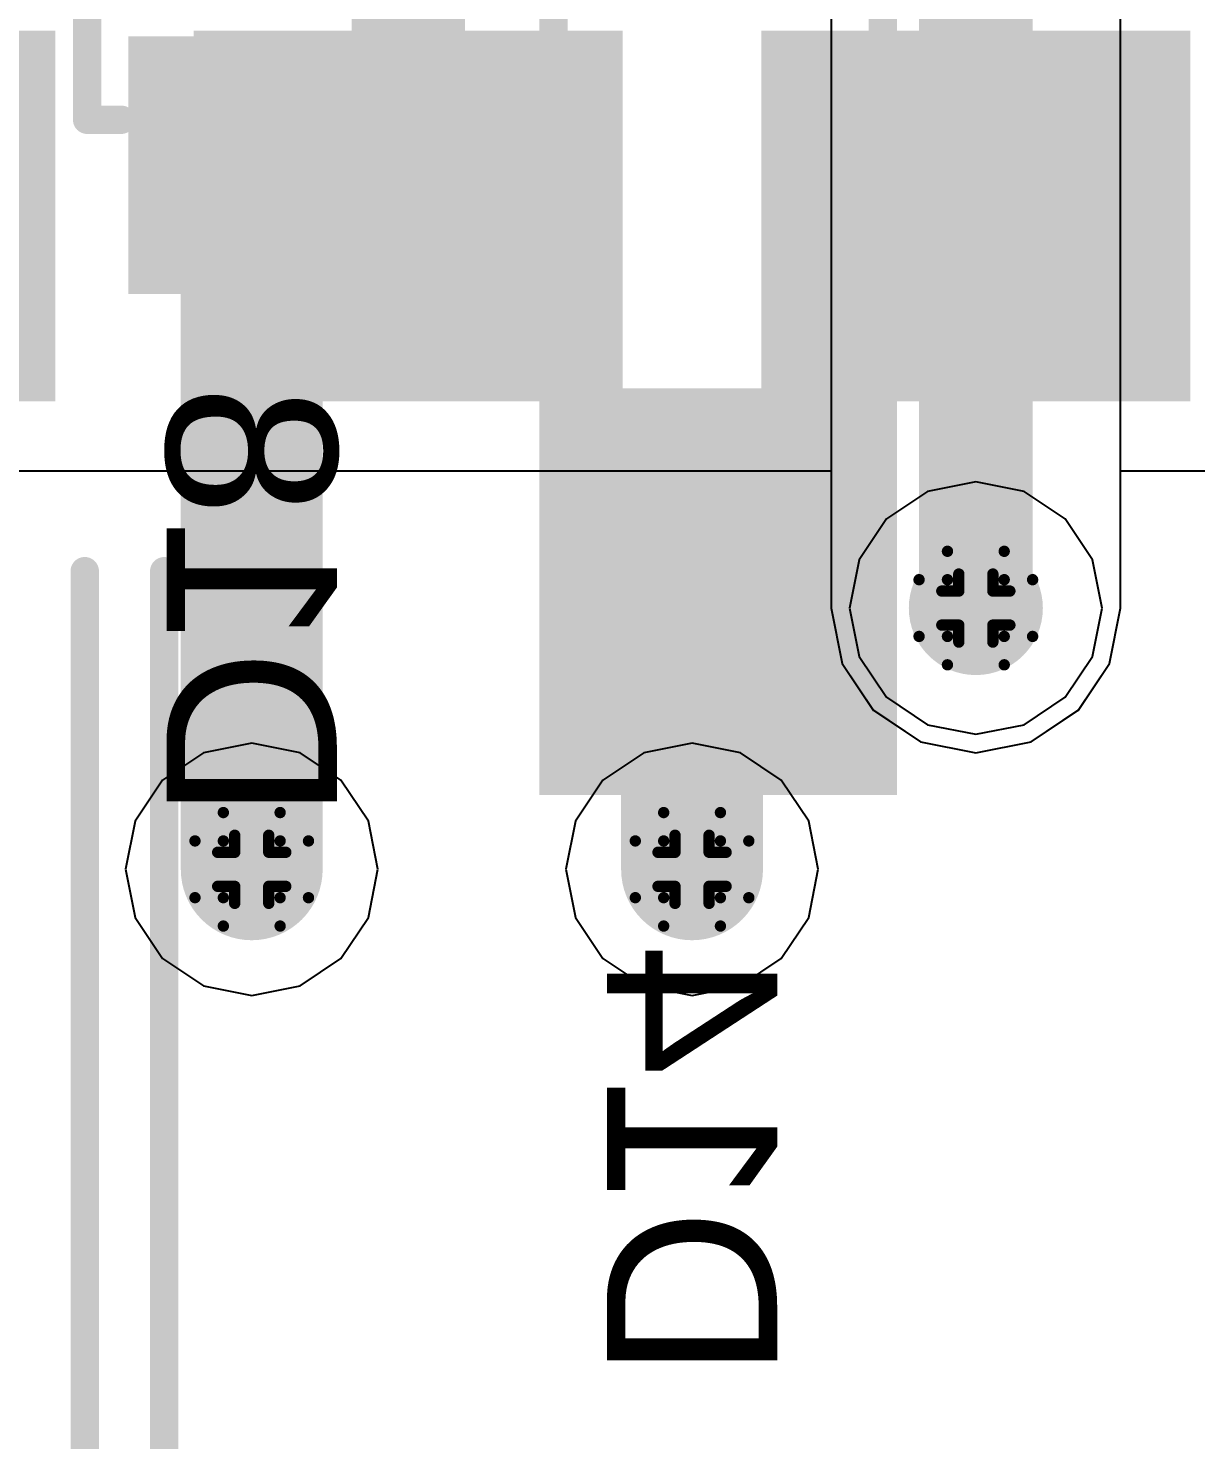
# Model space of a CAD drawing. Header units: inches. Extents: x 0 to 198, y 0 to 199.
# Drawn here: x 2.1984 to 2.4041, y 3.8495 to 4.0982 of the extents above; entities that cross this region are included whole.
import ezdxf

# ---------------------------------------------------------------- set-up
doc = ezdxf.new("R2010")
doc.units = ezdxf.units.IN
doc.header["$MEASUREMENT"] = 0
for name, color, linetype in [('Bottom Layer', 5, 'Continuous'), ('Bottom Overlay', 54, 'Continuous'), ('Bottom Paste', 16, 'Continuous'), ('Bottom Solder', 6, 'Continuous'), ('Drill Drawing', 1, 'Continuous'), ('Layer 1', 16, 'Continuous'), ('Layer 2', 76, 'Continuous'), ('Top Layer', 1, 'Continuous'), ('Top Overlay', 2, 'Continuous'), ('Top Paste', 8, 'Continuous'), ('Top Solder', 216, 'Continuous'), ('Via Holes', 16, 'Continuous')]:
    doc.layers.add(name, color=color, linetype=linetype)
doc.styles.add('Arial', font='', dxfattribs={"height": 0.2})
doc.styles.get('Arial').set_extended_font_data('Arial')

# ---------------------------------------------------------------- blocks, each defined once
blk = doc.blocks.new('SFH617A_2X009T_39')
at = {"layer": 'Top Layer'}
blk.add_hatch(color=1, dxfattribs=at).paths.add_polyline_path([(-0.21752, 0.08504), (-0.15768, 0.08504), (-0.15768, 0.01496), (-0.21752, 0.01496)])
at = {"layer": 'Top Paste'}
blk.add_hatch(color=8, dxfattribs=at).paths.add_polyline_path([(-0.21752, 0.08504), (-0.15768, 0.08504), (-0.15768, 0.01496), (-0.21752, 0.01496)])
at = {"layer": 'Top Solder'}
blk.add_hatch(color=216, dxfattribs=at).paths.add_polyline_path([(-0.22028, 0.08779), (-0.15492, 0.08779), (-0.15492, 0.0122), (-0.22028, 0.0122)])
at = {"layer": 'Top Overlay'}
blk.add_lwpolyline([(0.139, 0.093, 0.005, 0.005, 0), (-0.125, 0.093, 0.005, 0.005, 0)], format="xyseb", dxfattribs=at)
blk.add_lwpolyline([(-0.12625, 0.093, 0.0025, 0.0025, 1), (-0.12375, 0.093, 0.0025, 0.0025, 1)], format="xyseb", close=True, dxfattribs=at)
blk = doc.blocks.new('SFH617A_2X009T_41')
at = {"layer": 'Top Layer'}
for points in [[(-0.21752, 0.08504), (-0.15768, 0.08504), (-0.15768, 0.01496), (-0.21752, 0.01496)], [(-0.21752, -0.01496), (-0.15768, -0.01496), (-0.15768, -0.08504), (-0.21752, -0.08504)]]:
    blk.add_hatch(color=1, dxfattribs=at).paths.add_polyline_path(points)
at = {"layer": 'Top Paste'}
for points in [[(-0.21752, 0.08504), (-0.15768, 0.08504), (-0.15768, 0.01496), (-0.21752, 0.01496)], [(-0.21752, -0.01496), (-0.15768, -0.01496), (-0.15768, -0.08504), (-0.21752, -0.08504)]]:
    blk.add_hatch(color=8, dxfattribs=at).paths.add_polyline_path(points)
at = {"layer": 'Top Solder'}
for points in [[(-0.22027, 0.08779), (-0.15492, 0.08779), (-0.15492, 0.0122), (-0.22027, 0.0122)], [(-0.22027, -0.01221), (-0.15492, -0.01221), (-0.15492, -0.0878), (-0.22027, -0.0878)]]:
    blk.add_hatch(color=216, dxfattribs=at).paths.add_polyline_path(points)
at = {"layer": 'Top Overlay'}
blk.add_lwpolyline([(0.139, -0.093, 0.005, 0.005, 0), (-0.125, -0.093, 0.005, 0.005, 0)], format="xyseb", dxfattribs=at)
blk.add_lwpolyline([(-0.12625, -0.093, 0.0025, 0.0025, 1), (-0.12375, -0.093, 0.0025, 0.0025, 1)], format="xyseb", close=True, dxfattribs=at)
blk = doc.blocks.new('SOD_123_B_281')
at = {"layer": 'Bottom Layer'}
for points in [[(-0.08071, -0.01772), (-0.08071, 0.01772), (-0.04331, 0.01772), (-0.04331, -0.01772)], [(0.04331, -0.01772), (0.04331, 0.01772), (0.08071, 0.01772), (0.08071, -0.01772)]]:
    blk.add_hatch(color=5, dxfattribs=at).paths.add_polyline_path(points)
at = {"layer": 'Bottom Overlay'}
for points in [[(0.038, 0.02), (0.111, 0.02), (0.111, 0.03149), (0.038, 0.03149)], [(0.08345, -0.031), (0.111, -0.031), (0.111, 0.031), (0.08345, 0.031)], [(0.038, -0.0315), (0.111, -0.0315), (0.111, -0.02), (0.038, -0.02)]]:
    blk.add_hatch(color=54, dxfattribs=at).paths.add_polyline_path(points)
at = {"layer": 'Bottom Paste'}
for points in [[(-0.08071, -0.01772), (-0.08071, 0.01772), (-0.04331, 0.01772), (-0.04331, -0.01772)], [(0.04331, -0.01772), (0.04331, 0.01772), (0.08071, 0.01772), (0.08071, -0.01772)]]:
    blk.add_hatch(color=16, dxfattribs=at).paths.add_polyline_path(points)
at = {"layer": 'Bottom Solder'}
for points in [[(-0.08471, -0.02172), (-0.08471, 0.02172), (-0.03931, 0.02172), (-0.03931, -0.02172)], [(0.03931, -0.02172), (0.03931, 0.02172), (0.08471, 0.02172), (0.08471, -0.02172)]]:
    blk.add_hatch(color=6, dxfattribs=at).paths.add_polyline_path(points)
at = {"layer": 'Bottom Overlay'}
for points in [[(-0.054, 0.029, 0.005, 0.005, 0), (-0.054, 0.023, 0.005, 0.005, 0)], [(-0.054, 0.029, 0.005, 0.005, 0), (0.038, 0.029, 0.005, 0.005, 0)], [(-0.054, -0.023, 0.005, 0.005, 0), (-0.054, -0.029, 0.005, 0.005, 0)], [(-0.054, -0.029, 0.005, 0.005, 0), (0.038, -0.029, 0.005, 0.005, 0)]]:
    blk.add_lwpolyline(points, format="xyseb", dxfattribs=at)
for points in [[(-0.05525, 0.029, 0.0025, 0.0025, 1), (-0.05275, 0.029, 0.0025, 0.0025, 1)], [(-0.05525, 0.029, 0.0025, 0.0025, 1), (-0.05275, 0.029, 0.0025, 0.0025, 1)], [(0.03675, 0.029, 0.0025, 0.0025, 1), (0.03925, 0.029, 0.0025, 0.0025, 1)], [(-0.05525, 0.023, 0.0025, 0.0025, 1), (-0.05275, 0.023, 0.0025, 0.0025, 1)], [(-0.05525, -0.023, 0.0025, 0.0025, 1), (-0.05275, -0.023, 0.0025, 0.0025, 1)], [(-0.05525, -0.029, 0.0025, 0.0025, 1), (-0.05275, -0.029, 0.0025, 0.0025, 1)], [(-0.05525, -0.029, 0.0025, 0.0025, 1), (-0.05275, -0.029, 0.0025, 0.0025, 1)], [(0.03675, -0.029, 0.0025, 0.0025, 1), (0.03925, -0.029, 0.0025, 0.0025, 1)]]:
    blk.add_lwpolyline(points, format="xyseb", close=True, dxfattribs=at)
blk = doc.blocks.new('SOD_123_B_285')
at = {"layer": 'Bottom Layer'}
for points in [[(-0.08071, -0.01772), (-0.08071, 0.01772), (-0.04331, 0.01772), (-0.04331, -0.01772)], [(0.04331, -0.01772), (0.04331, 0.01772), (0.08071, 0.01772), (0.08071, -0.01772)]]:
    blk.add_hatch(color=5, dxfattribs=at).paths.add_polyline_path(points)
at = {"layer": 'Bottom Overlay'}
for points in [[(0.038, 0.02), (0.111, 0.02), (0.111, 0.0315), (0.038, 0.0315)], [(0.08346, -0.031), (0.111, -0.031), (0.111, 0.031), (0.08346, 0.031)], [(0.038, -0.0315), (0.111, -0.0315), (0.111, -0.02), (0.038, -0.02)]]:
    blk.add_hatch(color=54, dxfattribs=at).paths.add_polyline_path(points)
at = {"layer": 'Bottom Paste'}
for points in [[(-0.08071, -0.01772), (-0.08071, 0.01772), (-0.04331, 0.01772), (-0.04331, -0.01772)], [(0.04331, -0.01772), (0.04331, 0.01772), (0.08071, 0.01772), (0.08071, -0.01772)]]:
    blk.add_hatch(color=16, dxfattribs=at).paths.add_polyline_path(points)
at = {"layer": 'Bottom Solder'}
for points in [[(-0.08471, -0.02172), (-0.08471, 0.02172), (-0.03931, 0.02172), (-0.03931, -0.02172)], [(0.03931, -0.02172), (0.03931, 0.02172), (0.08471, 0.02172), (0.08471, -0.02172)]]:
    blk.add_hatch(color=6, dxfattribs=at).paths.add_polyline_path(points)
at = {"layer": 'Bottom Overlay'}
for points in [[(-0.054, 0.023, 0.005, 0.005, 0), (-0.054, 0.029, 0.005, 0.005, 0)], [(0.038, 0.029, 0.005, 0.005, 0), (-0.054, 0.029, 0.005, 0.005, 0)], [(-0.054, -0.029, 0.005, 0.005, 0), (-0.054, -0.023, 0.005, 0.005, 0)], [(0.038, -0.029, 0.005, 0.005, 0), (-0.054, -0.029, 0.005, 0.005, 0)]]:
    blk.add_lwpolyline(points, format="xyseb", dxfattribs=at)
for points in [[(-0.05525, 0.029, 0.0025, 0.0025, 1), (-0.05275, 0.029, 0.0025, 0.0025, 1)], [(-0.05525, 0.029, 0.0025, 0.0025, 1), (-0.05275, 0.029, 0.0025, 0.0025, 1)], [(0.03675, 0.029, 0.0025, 0.0025, 1), (0.03925, 0.029, 0.0025, 0.0025, 1)], [(-0.05525, 0.023, 0.0025, 0.0025, 1), (-0.05275, 0.023, 0.0025, 0.0025, 1)], [(-0.05525, -0.023, 0.0025, 0.0025, 1), (-0.05275, -0.023, 0.0025, 0.0025, 1)], [(-0.05525, -0.029, 0.0025, 0.0025, 1), (-0.05275, -0.029, 0.0025, 0.0025, 1)], [(-0.05525, -0.029, 0.0025, 0.0025, 1), (-0.05275, -0.029, 0.0025, 0.0025, 1)], [(0.03675, -0.029, 0.0025, 0.0025, 1), (0.03925, -0.029, 0.0025, 0.0025, 1)]]:
    blk.add_lwpolyline(points, format="xyseb", close=True, dxfattribs=at)

msp = doc.modelspace()

# ---------------------------------------------------------------- hatches: boundary and pattern name
at = {"layer": 'Bottom Layer'}
h = msp.add_hatch(color=5, dxfattribs=at)
edge = h.paths.add_edge_path()
edge.add_arc((2.36531, 3.99604), 0.01181, 0, 360)
h = msp.add_hatch(color=5, dxfattribs=at)
edge = h.paths.add_edge_path()
edge.add_arc((2.23773, 3.95), 0.01181, 0, 360)
h = msp.add_hatch(color=5, dxfattribs=at)
edge = h.paths.add_edge_path()
edge.add_arc((2.31531, 3.95), 0.01181, 0, 360)
at = {"layer": 'Layer 1'}
h = msp.add_hatch(color=16, dxfattribs=at)
edge = h.paths.add_edge_path()
edge.add_arc((2.36531, 3.99604), 0.01181, 0, 360)
h = msp.add_hatch(color=16, dxfattribs=at)
edge = h.paths.add_edge_path()
edge.add_arc((2.23773, 3.95), 0.01181, 0, 360)
h = msp.add_hatch(color=16, dxfattribs=at)
edge = h.paths.add_edge_path()
edge.add_arc((2.31531, 3.95), 0.01181, 0, 360)
at = {"layer": 'Layer 2'}
h = msp.add_hatch(color=76, dxfattribs=at)
edge = h.paths.add_edge_path()
edge.add_arc((2.36531, 3.99604), 0.01181, 0, 360)
h = msp.add_hatch(color=76, dxfattribs=at)
edge = h.paths.add_edge_path()
edge.add_arc((2.23773, 3.95), 0.01181, 0, 360)
h = msp.add_hatch(color=76, dxfattribs=at)
edge = h.paths.add_edge_path()
edge.add_arc((2.31531, 3.95), 0.01181, 0, 360)
at = {"layer": 'Top Layer'}
h = msp.add_hatch(color=1, dxfattribs=at)
edge = h.paths.add_edge_path()
edge.add_arc((2.36531, 3.99604), 0.01181, 0, 360)
h = msp.add_hatch(color=1, dxfattribs=at)
edge = h.paths.add_edge_path()
edge.add_arc((2.23773, 3.95), 0.01181, 0, 360)
h = msp.add_hatch(color=1, dxfattribs=at)
edge = h.paths.add_edge_path()
edge.add_arc((2.31531, 3.95), 0.01181, 0, 360)
at = {"layer": 'Via Holes'}
h = msp.add_hatch(color=7, dxfattribs=at)
edge = h.paths.add_edge_path()
edge.add_arc((2.36531, 3.99604), 0.00591, 0, 360)
h = msp.add_hatch(color=7, dxfattribs=at)
edge = h.paths.add_edge_path()
edge.add_arc((2.23773, 3.95), 0.00591, 0, 360)
h = msp.add_hatch(color=7, dxfattribs=at)
edge = h.paths.add_edge_path()
edge.add_arc((2.31531, 3.95), 0.00591, 0, 360)

# ---------------------------------------------------------------- linework, layer by layer
at = {"layer": 'Bottom Layer'}
for p, q in [((2.3908, 3.99604), (2.3908, 4.26356)), ((2.33982, 4.10238), (2.33982, 3.99604)), ((2.33982, 3.99604), (2.34176, 3.98629)), ((2.38886, 3.98629), (2.3908, 3.99604)), ((2.34176, 3.98629), (2.34729, 3.97802)), ((2.38333, 3.97802), (2.38886, 3.98629)), ((2.34729, 3.97802), (2.35556, 3.97249)), ((2.37506, 3.97249), (2.38333, 3.97802)), ((2.35556, 3.97249), (2.36531, 3.97055)), ((2.36531, 3.97055), (2.37506, 3.97249))]:
    msp.add_line(p, q, dxfattribs=at)
for points in [[(2.36531, 3.99604, 0.02, 0.02, 0), (2.36531, 4.26356, 0.02, 0.02, 0)], [(2.23773, 3.95, 0.025, 0.025, 0), (2.23773, 4.07408, 0.025, 0.025, 0)], [(2.31531, 3.95, 0.025, 0.025, 0), (2.31531, 4.01207, 0.025, 0.025, 0)]]:
    msp.add_lwpolyline(points, format="xyseb", dxfattribs=at)
for points in [[(2.23148, 4.07408, 0.0125, 0.0125, 1), (2.24398, 4.07408, 0.0125, 0.0125, 1)], [(2.30906, 4.01207, 0.0125, 0.0125, 1), (2.32156, 4.01207, 0.0125, 0.0125, 1)], [(2.36031, 3.99604, 0.01, 0.01, 1), (2.37031, 3.99604, 0.01, 0.01, 1)], [(2.23148, 3.95, 0.0125, 0.0125, 1), (2.24398, 3.95, 0.0125, 0.0125, 1)], [(2.30906, 3.95, 0.0125, 0.0125, 1), (2.32156, 3.95, 0.0125, 0.0125, 1)]]:
    msp.add_lwpolyline(points, format="xyseb", close=True, dxfattribs=at)
at = {"layer": 'Drill Drawing'}
for points in [[(2.36031, 4.00104, 0.002, 0.002, 0), (2.36031, 4.00604, 0.002, 0.002, 0)], [(2.36031, 4.00604, 0.002, 0.002, 0), (2.37031, 4.00604, 0.002, 0.002, 0)], [(2.37031, 4.00104, 0.002, 0.002, 0), (2.37031, 4.00604, 0.002, 0.002, 0)], [(2.36231, 3.99904, 0.002, 0.002, 0), (2.36231, 4.00204, 0.002, 0.002, 0)], [(2.36231, 4.00204, 0.002, 0.002, 0), (2.36831, 4.00204, 0.002, 0.002, 0)], [(2.36831, 3.99904, 0.002, 0.002, 0), (2.36831, 4.00204, 0.002, 0.002, 0)], [(2.35531, 3.99104, 0.002, 0.002, 0), (2.35531, 4.00104, 0.002, 0.002, 0)], [(2.35531, 4.00104, 0.002, 0.002, 0), (2.36031, 4.00104, 0.002, 0.002, 0)], [(2.35931, 3.99304, 0.002, 0.002, 0), (2.35931, 3.99904, 0.002, 0.002, 0)], [(2.35931, 3.99904, 0.002, 0.002, 0), (2.36231, 3.99904, 0.002, 0.002, 0)], [(2.36831, 3.99904, 0.002, 0.002, 0), (2.37131, 3.99904, 0.002, 0.002, 0)], [(2.37031, 4.00104, 0.002, 0.002, 0), (2.37531, 4.00104, 0.002, 0.002, 0)], [(2.37131, 3.99304, 0.002, 0.002, 0), (2.37131, 3.99904, 0.002, 0.002, 0)], [(2.37531, 3.99104, 0.002, 0.002, 0), (2.37531, 4.00104, 0.002, 0.002, 0)], [(2.35931, 3.99304, 0.002, 0.002, 0), (2.36231, 3.99304, 0.002, 0.002, 0)], [(2.36231, 3.99004, 0.002, 0.002, 0), (2.36231, 3.99304, 0.002, 0.002, 0)], [(2.36831, 3.99304, 0.002, 0.002, 0), (2.37131, 3.99304, 0.002, 0.002, 0)], [(2.36831, 3.99004, 0.002, 0.002, 0), (2.36831, 3.99304, 0.002, 0.002, 0)], [(2.35531, 3.99104, 0.002, 0.002, 0), (2.36031, 3.99104, 0.002, 0.002, 0)], [(2.36031, 3.98604, 0.002, 0.002, 0), (2.36031, 3.99104, 0.002, 0.002, 0)], [(2.36231, 3.99004, 0.002, 0.002, 0), (2.36831, 3.99004, 0.002, 0.002, 0)], [(2.37031, 3.99104, 0.002, 0.002, 0), (2.37531, 3.99104, 0.002, 0.002, 0)], [(2.37031, 3.98604, 0.002, 0.002, 0), (2.37031, 3.99104, 0.002, 0.002, 0)], [(2.36031, 3.98604, 0.002, 0.002, 0), (2.37031, 3.98604, 0.002, 0.002, 0)], [(2.23273, 3.955, 0.002, 0.002, 0), (2.23273, 3.96, 0.002, 0.002, 0)], [(2.23273, 3.96, 0.002, 0.002, 0), (2.24273, 3.96, 0.002, 0.002, 0)], [(2.24273, 3.955, 0.002, 0.002, 0), (2.24273, 3.96, 0.002, 0.002, 0)], [(2.31031, 3.955, 0.002, 0.002, 0), (2.31031, 3.96, 0.002, 0.002, 0)], [(2.31031, 3.96, 0.002, 0.002, 0), (2.32031, 3.96, 0.002, 0.002, 0)], [(2.32031, 3.955, 0.002, 0.002, 0), (2.32031, 3.96, 0.002, 0.002, 0)], [(2.22773, 3.945, 0.002, 0.002, 0), (2.22773, 3.955, 0.002, 0.002, 0)], [(2.22773, 3.955, 0.002, 0.002, 0), (2.23273, 3.955, 0.002, 0.002, 0)], [(2.23473, 3.953, 0.002, 0.002, 0), (2.23473, 3.956, 0.002, 0.002, 0)], [(2.23473, 3.956, 0.002, 0.002, 0), (2.24073, 3.956, 0.002, 0.002, 0)], [(2.24073, 3.953, 0.002, 0.002, 0), (2.24073, 3.956, 0.002, 0.002, 0)], [(2.24273, 3.955, 0.002, 0.002, 0), (2.24773, 3.955, 0.002, 0.002, 0)], [(2.24773, 3.945, 0.002, 0.002, 0), (2.24773, 3.955, 0.002, 0.002, 0)], [(2.30531, 3.945, 0.002, 0.002, 0), (2.30531, 3.955, 0.002, 0.002, 0)], [(2.30531, 3.955, 0.002, 0.002, 0), (2.31031, 3.955, 0.002, 0.002, 0)], [(2.31231, 3.953, 0.002, 0.002, 0), (2.31231, 3.956, 0.002, 0.002, 0)], [(2.31231, 3.956, 0.002, 0.002, 0), (2.31831, 3.956, 0.002, 0.002, 0)], [(2.31831, 3.953, 0.002, 0.002, 0), (2.31831, 3.956, 0.002, 0.002, 0)], [(2.32031, 3.955, 0.002, 0.002, 0), (2.32531, 3.955, 0.002, 0.002, 0)], [(2.32531, 3.945, 0.002, 0.002, 0), (2.32531, 3.955, 0.002, 0.002, 0)], [(2.23173, 3.947, 0.002, 0.002, 0), (2.23173, 3.953, 0.002, 0.002, 0)], [(2.23173, 3.953, 0.002, 0.002, 0), (2.23473, 3.953, 0.002, 0.002, 0)], [(2.24073, 3.953, 0.002, 0.002, 0), (2.24373, 3.953, 0.002, 0.002, 0)], [(2.24373, 3.947, 0.002, 0.002, 0), (2.24373, 3.953, 0.002, 0.002, 0)], [(2.30931, 3.947, 0.002, 0.002, 0), (2.30931, 3.953, 0.002, 0.002, 0)], [(2.30931, 3.953, 0.002, 0.002, 0), (2.31231, 3.953, 0.002, 0.002, 0)], [(2.31831, 3.953, 0.002, 0.002, 0), (2.32131, 3.953, 0.002, 0.002, 0)], [(2.32131, 3.947, 0.002, 0.002, 0), (2.32131, 3.953, 0.002, 0.002, 0)], [(2.23173, 3.947, 0.002, 0.002, 0), (2.23473, 3.947, 0.002, 0.002, 0)], [(2.23473, 3.944, 0.002, 0.002, 0), (2.23473, 3.947, 0.002, 0.002, 0)], [(2.24073, 3.947, 0.002, 0.002, 0), (2.24373, 3.947, 0.002, 0.002, 0)], [(2.24073, 3.944, 0.002, 0.002, 0), (2.24073, 3.947, 0.002, 0.002, 0)], [(2.30931, 3.947, 0.002, 0.002, 0), (2.31231, 3.947, 0.002, 0.002, 0)], [(2.31231, 3.944, 0.002, 0.002, 0), (2.31231, 3.947, 0.002, 0.002, 0)], [(2.31831, 3.947, 0.002, 0.002, 0), (2.32131, 3.947, 0.002, 0.002, 0)], [(2.31831, 3.944, 0.002, 0.002, 0), (2.31831, 3.947, 0.002, 0.002, 0)], [(2.22773, 3.945, 0.002, 0.002, 0), (2.23273, 3.945, 0.002, 0.002, 0)], [(2.23273, 3.94, 0.002, 0.002, 0), (2.23273, 3.945, 0.002, 0.002, 0)], [(2.24273, 3.945, 0.002, 0.002, 0), (2.24773, 3.945, 0.002, 0.002, 0)], [(2.24273, 3.94, 0.002, 0.002, 0), (2.24273, 3.945, 0.002, 0.002, 0)], [(2.30531, 3.945, 0.002, 0.002, 0), (2.31031, 3.945, 0.002, 0.002, 0)], [(2.31031, 3.94, 0.002, 0.002, 0), (2.31031, 3.945, 0.002, 0.002, 0)], [(2.32031, 3.945, 0.002, 0.002, 0), (2.32531, 3.945, 0.002, 0.002, 0)], [(2.32031, 3.94, 0.002, 0.002, 0), (2.32031, 3.945, 0.002, 0.002, 0)], [(2.23473, 3.944, 0.002, 0.002, 0), (2.24073, 3.944, 0.002, 0.002, 0)], [(2.31231, 3.944, 0.002, 0.002, 0), (2.31831, 3.944, 0.002, 0.002, 0)], [(2.23273, 3.94, 0.002, 0.002, 0), (2.24273, 3.94, 0.002, 0.002, 0)], [(2.31031, 3.94, 0.002, 0.002, 0), (2.32031, 3.94, 0.002, 0.002, 0)]]:
    msp.add_lwpolyline(points, format="xyseb", dxfattribs=at)
for points in [[(2.35981, 4.00604, 0.001, 0.001, 1), (2.36081, 4.00604, 0.001, 0.001, 1)], [(2.35981, 4.00604, 0.001, 0.001, 1), (2.36081, 4.00604, 0.001, 0.001, 1)], [(2.36981, 4.00604, 0.001, 0.001, 1), (2.37081, 4.00604, 0.001, 0.001, 1)], [(2.36981, 4.00604, 0.001, 0.001, 1), (2.37081, 4.00604, 0.001, 0.001, 1)], [(2.36181, 4.00204, 0.001, 0.001, 1), (2.36281, 4.00204, 0.001, 0.001, 1)], [(2.36181, 4.00204, 0.001, 0.001, 1), (2.36281, 4.00204, 0.001, 0.001, 1)], [(2.36781, 4.00204, 0.001, 0.001, 1), (2.36881, 4.00204, 0.001, 0.001, 1)], [(2.36781, 4.00204, 0.001, 0.001, 1), (2.36881, 4.00204, 0.001, 0.001, 1)], [(2.35481, 4.00104, 0.001, 0.001, 1), (2.35581, 4.00104, 0.001, 0.001, 1)], [(2.35481, 4.00104, 0.001, 0.001, 1), (2.35581, 4.00104, 0.001, 0.001, 1)], [(2.35881, 3.99904, 0.001, 0.001, 1), (2.35981, 3.99904, 0.001, 0.001, 1)], [(2.35881, 3.99904, 0.001, 0.001, 1), (2.35981, 3.99904, 0.001, 0.001, 1)], [(2.35981, 4.00104, 0.001, 0.001, 1), (2.36081, 4.00104, 0.001, 0.001, 1)], [(2.35981, 4.00104, 0.001, 0.001, 1), (2.36081, 4.00104, 0.001, 0.001, 1)], [(2.36181, 3.99904, 0.001, 0.001, 1), (2.36281, 3.99904, 0.001, 0.001, 1)], [(2.36181, 3.99904, 0.001, 0.001, 1), (2.36281, 3.99904, 0.001, 0.001, 1)], [(2.36781, 3.99904, 0.001, 0.001, 1), (2.36881, 3.99904, 0.001, 0.001, 1)], [(2.36781, 3.99904, 0.001, 0.001, 1), (2.36881, 3.99904, 0.001, 0.001, 1)], [(2.36981, 4.00104, 0.001, 0.001, 1), (2.37081, 4.00104, 0.001, 0.001, 1)], [(2.36981, 4.00104, 0.001, 0.001, 1), (2.37081, 4.00104, 0.001, 0.001, 1)], [(2.37081, 3.99904, 0.001, 0.001, 1), (2.37181, 3.99904, 0.001, 0.001, 1)], [(2.37081, 3.99904, 0.001, 0.001, 1), (2.37181, 3.99904, 0.001, 0.001, 1)], [(2.37481, 4.00104, 0.001, 0.001, 1), (2.37581, 4.00104, 0.001, 0.001, 1)], [(2.37481, 4.00104, 0.001, 0.001, 1), (2.37581, 4.00104, 0.001, 0.001, 1)], [(2.35881, 3.99304, 0.001, 0.001, 1), (2.35981, 3.99304, 0.001, 0.001, 1)], [(2.35881, 3.99304, 0.001, 0.001, 1), (2.35981, 3.99304, 0.001, 0.001, 1)], [(2.36181, 3.99304, 0.001, 0.001, 1), (2.36281, 3.99304, 0.001, 0.001, 1)], [(2.36181, 3.99304, 0.001, 0.001, 1), (2.36281, 3.99304, 0.001, 0.001, 1)], [(2.36781, 3.99304, 0.001, 0.001, 1), (2.36881, 3.99304, 0.001, 0.001, 1)], [(2.36781, 3.99304, 0.001, 0.001, 1), (2.36881, 3.99304, 0.001, 0.001, 1)], [(2.37081, 3.99304, 0.001, 0.001, 1), (2.37181, 3.99304, 0.001, 0.001, 1)], [(2.37081, 3.99304, 0.001, 0.001, 1), (2.37181, 3.99304, 0.001, 0.001, 1)], [(2.35481, 3.99104, 0.001, 0.001, 1), (2.35581, 3.99104, 0.001, 0.001, 1)], [(2.35481, 3.99104, 0.001, 0.001, 1), (2.35581, 3.99104, 0.001, 0.001, 1)], [(2.35981, 3.99104, 0.001, 0.001, 1), (2.36081, 3.99104, 0.001, 0.001, 1)], [(2.35981, 3.99104, 0.001, 0.001, 1), (2.36081, 3.99104, 0.001, 0.001, 1)], [(2.36181, 3.99004, 0.001, 0.001, 1), (2.36281, 3.99004, 0.001, 0.001, 1)], [(2.36181, 3.99004, 0.001, 0.001, 1), (2.36281, 3.99004, 0.001, 0.001, 1)], [(2.36781, 3.99004, 0.001, 0.001, 1), (2.36881, 3.99004, 0.001, 0.001, 1)], [(2.36781, 3.99004, 0.001, 0.001, 1), (2.36881, 3.99004, 0.001, 0.001, 1)], [(2.36981, 3.99104, 0.001, 0.001, 1), (2.37081, 3.99104, 0.001, 0.001, 1)], [(2.36981, 3.99104, 0.001, 0.001, 1), (2.37081, 3.99104, 0.001, 0.001, 1)], [(2.37481, 3.99104, 0.001, 0.001, 1), (2.37581, 3.99104, 0.001, 0.001, 1)], [(2.37481, 3.99104, 0.001, 0.001, 1), (2.37581, 3.99104, 0.001, 0.001, 1)], [(2.35981, 3.98604, 0.001, 0.001, 1), (2.36081, 3.98604, 0.001, 0.001, 1)], [(2.35981, 3.98604, 0.001, 0.001, 1), (2.36081, 3.98604, 0.001, 0.001, 1)], [(2.36981, 3.98604, 0.001, 0.001, 1), (2.37081, 3.98604, 0.001, 0.001, 1)], [(2.36981, 3.98604, 0.001, 0.001, 1), (2.37081, 3.98604, 0.001, 0.001, 1)], [(2.23223, 3.96, 0.001, 0.001, 1), (2.23323, 3.96, 0.001, 0.001, 1)], [(2.23223, 3.96, 0.001, 0.001, 1), (2.23323, 3.96, 0.001, 0.001, 1)], [(2.24223, 3.96, 0.001, 0.001, 1), (2.24323, 3.96, 0.001, 0.001, 1)], [(2.24223, 3.96, 0.001, 0.001, 1), (2.24323, 3.96, 0.001, 0.001, 1)], [(2.30981, 3.96, 0.001, 0.001, 1), (2.31081, 3.96, 0.001, 0.001, 1)], [(2.30981, 3.96, 0.001, 0.001, 1), (2.31081, 3.96, 0.001, 0.001, 1)], [(2.31981, 3.96, 0.001, 0.001, 1), (2.32081, 3.96, 0.001, 0.001, 1)], [(2.31981, 3.96, 0.001, 0.001, 1), (2.32081, 3.96, 0.001, 0.001, 1)], [(2.22723, 3.955, 0.001, 0.001, 1), (2.22823, 3.955, 0.001, 0.001, 1)], [(2.22723, 3.955, 0.001, 0.001, 1), (2.22823, 3.955, 0.001, 0.001, 1)], [(2.23223, 3.955, 0.001, 0.001, 1), (2.23323, 3.955, 0.001, 0.001, 1)], [(2.23223, 3.955, 0.001, 0.001, 1), (2.23323, 3.955, 0.001, 0.001, 1)], [(2.23423, 3.956, 0.001, 0.001, 1), (2.23523, 3.956, 0.001, 0.001, 1)], [(2.23423, 3.956, 0.001, 0.001, 1), (2.23523, 3.956, 0.001, 0.001, 1)], [(2.24023, 3.956, 0.001, 0.001, 1), (2.24123, 3.956, 0.001, 0.001, 1)], [(2.24023, 3.956, 0.001, 0.001, 1), (2.24123, 3.956, 0.001, 0.001, 1)], [(2.24223, 3.955, 0.001, 0.001, 1), (2.24323, 3.955, 0.001, 0.001, 1)], [(2.24223, 3.955, 0.001, 0.001, 1), (2.24323, 3.955, 0.001, 0.001, 1)], [(2.24723, 3.955, 0.001, 0.001, 1), (2.24823, 3.955, 0.001, 0.001, 1)], [(2.24723, 3.955, 0.001, 0.001, 1), (2.24823, 3.955, 0.001, 0.001, 1)], [(2.30481, 3.955, 0.001, 0.001, 1), (2.30581, 3.955, 0.001, 0.001, 1)], [(2.30481, 3.955, 0.001, 0.001, 1), (2.30581, 3.955, 0.001, 0.001, 1)], [(2.30981, 3.955, 0.001, 0.001, 1), (2.31081, 3.955, 0.001, 0.001, 1)], [(2.30981, 3.955, 0.001, 0.001, 1), (2.31081, 3.955, 0.001, 0.001, 1)], [(2.31181, 3.956, 0.001, 0.001, 1), (2.31281, 3.956, 0.001, 0.001, 1)], [(2.31181, 3.956, 0.001, 0.001, 1), (2.31281, 3.956, 0.001, 0.001, 1)], [(2.31781, 3.956, 0.001, 0.001, 1), (2.31881, 3.956, 0.001, 0.001, 1)], [(2.31781, 3.956, 0.001, 0.001, 1), (2.31881, 3.956, 0.001, 0.001, 1)], [(2.31981, 3.955, 0.001, 0.001, 1), (2.32081, 3.955, 0.001, 0.001, 1)], [(2.31981, 3.955, 0.001, 0.001, 1), (2.32081, 3.955, 0.001, 0.001, 1)], [(2.32481, 3.955, 0.001, 0.001, 1), (2.32581, 3.955, 0.001, 0.001, 1)], [(2.32481, 3.955, 0.001, 0.001, 1), (2.32581, 3.955, 0.001, 0.001, 1)], [(2.23123, 3.953, 0.001, 0.001, 1), (2.23223, 3.953, 0.001, 0.001, 1)], [(2.23123, 3.953, 0.001, 0.001, 1), (2.23223, 3.953, 0.001, 0.001, 1)], [(2.23423, 3.953, 0.001, 0.001, 1), (2.23523, 3.953, 0.001, 0.001, 1)], [(2.23423, 3.953, 0.001, 0.001, 1), (2.23523, 3.953, 0.001, 0.001, 1)], [(2.24023, 3.953, 0.001, 0.001, 1), (2.24123, 3.953, 0.001, 0.001, 1)], [(2.24023, 3.953, 0.001, 0.001, 1), (2.24123, 3.953, 0.001, 0.001, 1)], [(2.24323, 3.953, 0.001, 0.001, 1), (2.24423, 3.953, 0.001, 0.001, 1)], [(2.24323, 3.953, 0.001, 0.001, 1), (2.24423, 3.953, 0.001, 0.001, 1)], [(2.30881, 3.953, 0.001, 0.001, 1), (2.30981, 3.953, 0.001, 0.001, 1)], [(2.30881, 3.953, 0.001, 0.001, 1), (2.30981, 3.953, 0.001, 0.001, 1)], [(2.31181, 3.953, 0.001, 0.001, 1), (2.31281, 3.953, 0.001, 0.001, 1)], [(2.31181, 3.953, 0.001, 0.001, 1), (2.31281, 3.953, 0.001, 0.001, 1)], [(2.31781, 3.953, 0.001, 0.001, 1), (2.31881, 3.953, 0.001, 0.001, 1)], [(2.31781, 3.953, 0.001, 0.001, 1), (2.31881, 3.953, 0.001, 0.001, 1)], [(2.32081, 3.953, 0.001, 0.001, 1), (2.32181, 3.953, 0.001, 0.001, 1)], [(2.32081, 3.953, 0.001, 0.001, 1), (2.32181, 3.953, 0.001, 0.001, 1)], [(2.23123, 3.947, 0.001, 0.001, 1), (2.23223, 3.947, 0.001, 0.001, 1)], [(2.23123, 3.947, 0.001, 0.001, 1), (2.23223, 3.947, 0.001, 0.001, 1)], [(2.23423, 3.947, 0.001, 0.001, 1), (2.23523, 3.947, 0.001, 0.001, 1)], [(2.23423, 3.947, 0.001, 0.001, 1), (2.23523, 3.947, 0.001, 0.001, 1)], [(2.24023, 3.947, 0.001, 0.001, 1), (2.24123, 3.947, 0.001, 0.001, 1)], [(2.24023, 3.947, 0.001, 0.001, 1), (2.24123, 3.947, 0.001, 0.001, 1)], [(2.24323, 3.947, 0.001, 0.001, 1), (2.24423, 3.947, 0.001, 0.001, 1)], [(2.24323, 3.947, 0.001, 0.001, 1), (2.24423, 3.947, 0.001, 0.001, 1)], [(2.30881, 3.947, 0.001, 0.001, 1), (2.30981, 3.947, 0.001, 0.001, 1)], [(2.30881, 3.947, 0.001, 0.001, 1), (2.30981, 3.947, 0.001, 0.001, 1)], [(2.31181, 3.947, 0.001, 0.001, 1), (2.31281, 3.947, 0.001, 0.001, 1)], [(2.31181, 3.947, 0.001, 0.001, 1), (2.31281, 3.947, 0.001, 0.001, 1)], [(2.31781, 3.947, 0.001, 0.001, 1), (2.31881, 3.947, 0.001, 0.001, 1)], [(2.31781, 3.947, 0.001, 0.001, 1), (2.31881, 3.947, 0.001, 0.001, 1)], [(2.32081, 3.947, 0.001, 0.001, 1), (2.32181, 3.947, 0.001, 0.001, 1)], [(2.32081, 3.947, 0.001, 0.001, 1), (2.32181, 3.947, 0.001, 0.001, 1)], [(2.22723, 3.945, 0.001, 0.001, 1), (2.22823, 3.945, 0.001, 0.001, 1)], [(2.22723, 3.945, 0.001, 0.001, 1), (2.22823, 3.945, 0.001, 0.001, 1)], [(2.23223, 3.945, 0.001, 0.001, 1), (2.23323, 3.945, 0.001, 0.001, 1)], [(2.23223, 3.945, 0.001, 0.001, 1), (2.23323, 3.945, 0.001, 0.001, 1)], [(2.24223, 3.945, 0.001, 0.001, 1), (2.24323, 3.945, 0.001, 0.001, 1)], [(2.24223, 3.945, 0.001, 0.001, 1), (2.24323, 3.945, 0.001, 0.001, 1)], [(2.24723, 3.945, 0.001, 0.001, 1), (2.24823, 3.945, 0.001, 0.001, 1)], [(2.24723, 3.945, 0.001, 0.001, 1), (2.24823, 3.945, 0.001, 0.001, 1)], [(2.30481, 3.945, 0.001, 0.001, 1), (2.30581, 3.945, 0.001, 0.001, 1)], [(2.30481, 3.945, 0.001, 0.001, 1), (2.30581, 3.945, 0.001, 0.001, 1)], [(2.30981, 3.945, 0.001, 0.001, 1), (2.31081, 3.945, 0.001, 0.001, 1)], [(2.30981, 3.945, 0.001, 0.001, 1), (2.31081, 3.945, 0.001, 0.001, 1)], [(2.31981, 3.945, 0.001, 0.001, 1), (2.32081, 3.945, 0.001, 0.001, 1)], [(2.31981, 3.945, 0.001, 0.001, 1), (2.32081, 3.945, 0.001, 0.001, 1)], [(2.32481, 3.945, 0.001, 0.001, 1), (2.32581, 3.945, 0.001, 0.001, 1)], [(2.32481, 3.945, 0.001, 0.001, 1), (2.32581, 3.945, 0.001, 0.001, 1)], [(2.23423, 3.944, 0.001, 0.001, 1), (2.23523, 3.944, 0.001, 0.001, 1)], [(2.23423, 3.944, 0.001, 0.001, 1), (2.23523, 3.944, 0.001, 0.001, 1)], [(2.24023, 3.944, 0.001, 0.001, 1), (2.24123, 3.944, 0.001, 0.001, 1)], [(2.24023, 3.944, 0.001, 0.001, 1), (2.24123, 3.944, 0.001, 0.001, 1)], [(2.31181, 3.944, 0.001, 0.001, 1), (2.31281, 3.944, 0.001, 0.001, 1)], [(2.31181, 3.944, 0.001, 0.001, 1), (2.31281, 3.944, 0.001, 0.001, 1)], [(2.31781, 3.944, 0.001, 0.001, 1), (2.31881, 3.944, 0.001, 0.001, 1)], [(2.31781, 3.944, 0.001, 0.001, 1), (2.31881, 3.944, 0.001, 0.001, 1)], [(2.23223, 3.94, 0.001, 0.001, 1), (2.23323, 3.94, 0.001, 0.001, 1)], [(2.23223, 3.94, 0.001, 0.001, 1), (2.23323, 3.94, 0.001, 0.001, 1)], [(2.24223, 3.94, 0.001, 0.001, 1), (2.24323, 3.94, 0.001, 0.001, 1)], [(2.24223, 3.94, 0.001, 0.001, 1), (2.24323, 3.94, 0.001, 0.001, 1)], [(2.30981, 3.94, 0.001, 0.001, 1), (2.31081, 3.94, 0.001, 0.001, 1)], [(2.30981, 3.94, 0.001, 0.001, 1), (2.31081, 3.94, 0.001, 0.001, 1)], [(2.31981, 3.94, 0.001, 0.001, 1), (2.32081, 3.94, 0.001, 0.001, 1)], [(2.31981, 3.94, 0.001, 0.001, 1), (2.32081, 3.94, 0.001, 0.001, 1)]]:
    msp.add_lwpolyline(points, format="xyseb", close=True, dxfattribs=at)
at = {"layer": 'Layer 1'}
for p, q in [((2.36531, 4.01828), (2.3568, 4.01659)), ((2.37382, 4.01659), (2.36531, 4.01828)), ((2.3568, 4.01659), (2.34958, 4.01176)), ((2.38103, 4.01176), (2.37382, 4.01659)), ((2.34958, 4.01176), (2.34476, 4.00455)), ((2.38586, 4.00455), (2.38103, 4.01176)), ((2.34476, 4.00455), (2.34307, 3.99604)), ((2.38755, 3.99604), (2.38586, 4.00455)), ((2.34307, 3.99604), (2.34476, 3.98753)), ((2.38586, 3.98753), (2.38755, 3.99604)), ((2.34476, 3.98753), (2.34958, 3.98031)), ((2.38103, 3.98031), (2.38586, 3.98753)), ((2.34958, 3.98031), (2.3568, 3.97549)), ((2.37382, 3.97549), (2.38103, 3.98031)), ((2.3568, 3.97549), (2.36531, 3.9738)), ((2.36531, 3.9738), (2.37382, 3.97549))]:
    msp.add_line(p, q, dxfattribs=at)
at = {"layer": 'Layer 2'}
for p, q in [((2.36531, 4.01828), (2.3568, 4.01659)), ((2.37382, 4.01659), (2.36531, 4.01828)), ((2.3568, 4.01659), (2.34958, 4.01176)), ((2.38103, 4.01176), (2.37382, 4.01659)), ((2.34958, 4.01176), (2.34476, 4.00455)), ((2.38586, 4.00455), (2.38103, 4.01176)), ((2.34476, 4.00455), (2.34307, 3.99604)), ((2.38755, 3.99604), (2.38586, 4.00455)), ((2.34307, 3.99604), (2.34476, 3.98753)), ((2.38586, 3.98753), (2.38755, 3.99604)), ((2.34476, 3.98753), (2.34958, 3.98031)), ((2.38103, 3.98031), (2.38586, 3.98753)), ((2.34958, 3.98031), (2.3568, 3.97549)), ((2.37382, 3.97549), (2.38103, 3.98031)), ((2.3568, 3.97549), (2.36531, 3.9738)), ((2.36531, 3.9738), (2.37382, 3.97549)), ((2.22922, 3.97055), (2.222, 3.96572)), ((2.23773, 3.97224), (2.22922, 3.97055)), ((2.24624, 3.97055), (2.23773, 3.97224)), ((2.25345, 3.96572), (2.24624, 3.97055)), ((2.3068, 3.97055), (2.29958, 3.96572)), ((2.31531, 3.97224), (2.3068, 3.97055)), ((2.32382, 3.97055), (2.31531, 3.97224)), ((2.33103, 3.96572), (2.32382, 3.97055)), ((2.222, 3.96572), (2.21718, 3.95851)), ((2.25828, 3.95851), (2.25345, 3.96572)), ((2.29958, 3.96572), (2.29476, 3.95851)), ((2.33586, 3.95851), (2.33103, 3.96572)), ((2.21718, 3.95851), (2.21549, 3.95)), ((2.25997, 3.95), (2.25828, 3.95851)), ((2.29476, 3.95851), (2.29307, 3.95)), ((2.33755, 3.95), (2.33586, 3.95851)), ((2.21549, 3.95), (2.21718, 3.94149)), ((2.25828, 3.94149), (2.25997, 3.95)), ((2.29307, 3.95), (2.29476, 3.94149)), ((2.33586, 3.94149), (2.33755, 3.95)), ((2.21718, 3.94149), (2.222, 3.93428)), ((2.25345, 3.93428), (2.25828, 3.94149)), ((2.29476, 3.94149), (2.29958, 3.93428)), ((2.33103, 3.93428), (2.33586, 3.94149)), ((2.222, 3.93428), (2.22922, 3.92945)), ((2.24624, 3.92945), (2.25345, 3.93428)), ((2.29958, 3.93428), (2.3068, 3.92945)), ((2.32382, 3.92945), (2.33103, 3.93428)), ((2.22922, 3.92945), (2.23773, 3.92776)), ((2.23773, 3.92776), (2.24624, 3.92945)), ((2.3068, 3.92945), (2.31531, 3.92776)), ((2.31531, 3.92776), (2.32382, 3.92945))]:
    msp.add_line(p, q, dxfattribs=at)
at = {"layer": 'Top Layer'}
for p, q in [((2.1908, 4.02021), (2.21527, 4.02021)), ((2.21527, 4.02021), (2.21527, 4.02021)), ((2.21527, 4.02021), (2.33982, 4.02021)), ((2.33982, 4.02021), (2.33982, 3.99604)), ((2.3908, 3.99604), (2.3908, 4.02021)), ((2.3908, 4.02021), (2.41535, 4.02021)), ((2.33982, 3.99604), (2.34176, 3.98628)), ((2.38886, 3.98628), (2.3908, 3.99604)), ((2.34176, 3.98628), (2.34728, 3.97801)), ((2.38333, 3.97801), (2.38886, 3.98628)), ((2.34728, 3.97801), (2.35555, 3.97249)), ((2.37506, 3.97249), (2.38333, 3.97801)), ((2.35555, 3.97249), (2.36531, 3.97055)), ((2.36531, 3.97055), (2.37506, 3.97249))]:
    msp.add_line(p, q, dxfattribs=at)
for points in [[(2.26531, 4.06513, 0.02, 0.02, 0), (2.26531, 4.13608, 0.02, 0.02, 0)], [(2.36531, 3.99604, 0.02, 0.02, 0), (2.36531, 4.06513, 0.02, 0.02, 0)]]:
    msp.add_lwpolyline(points, format="xyseb", dxfattribs=at)
for points in [[(2.26031, 4.06513, 0.01, 0.01, 1), (2.27031, 4.06513, 0.01, 0.01, 1)], [(2.36031, 4.06513, 0.01, 0.01, 1), (2.37031, 4.06513, 0.01, 0.01, 1)], [(2.36031, 3.99604, 0.01, 0.01, 1), (2.37031, 3.99604, 0.01, 0.01, 1)]]:
    msp.add_lwpolyline(points, format="xyseb", close=True, dxfattribs=at)

# ---------------------------------------------------------------- block references
for name, p, rotation in [('SOD_123_B_281', (2.23773, 4.13609), 90), ('SOD_123_B_285', (2.3199, 4.07408), 270), ('SFH617A_2X009T_39', (2.11531, 3.87754), 270), ('SFH617A_2X009T_41', (2.31531, 3.87753), 270)]:
    msp.add_blockref(name, p, dxfattribs=dict(rotation=rotation))

# ---------------------------------------------------------------- texts
at = {"layer": 'Bottom Overlay', "style": 'Arial', "text_generation_flag": 2}
for s, p in [('D18', (2.22273, 3.95855)), ('D14', (2.30031, 3.86001))]:
    msp.add_text(s, height=0.03, rotation=270, dxfattribs=at).set_placement(p)

doc.saveas('drawing.dxf')
